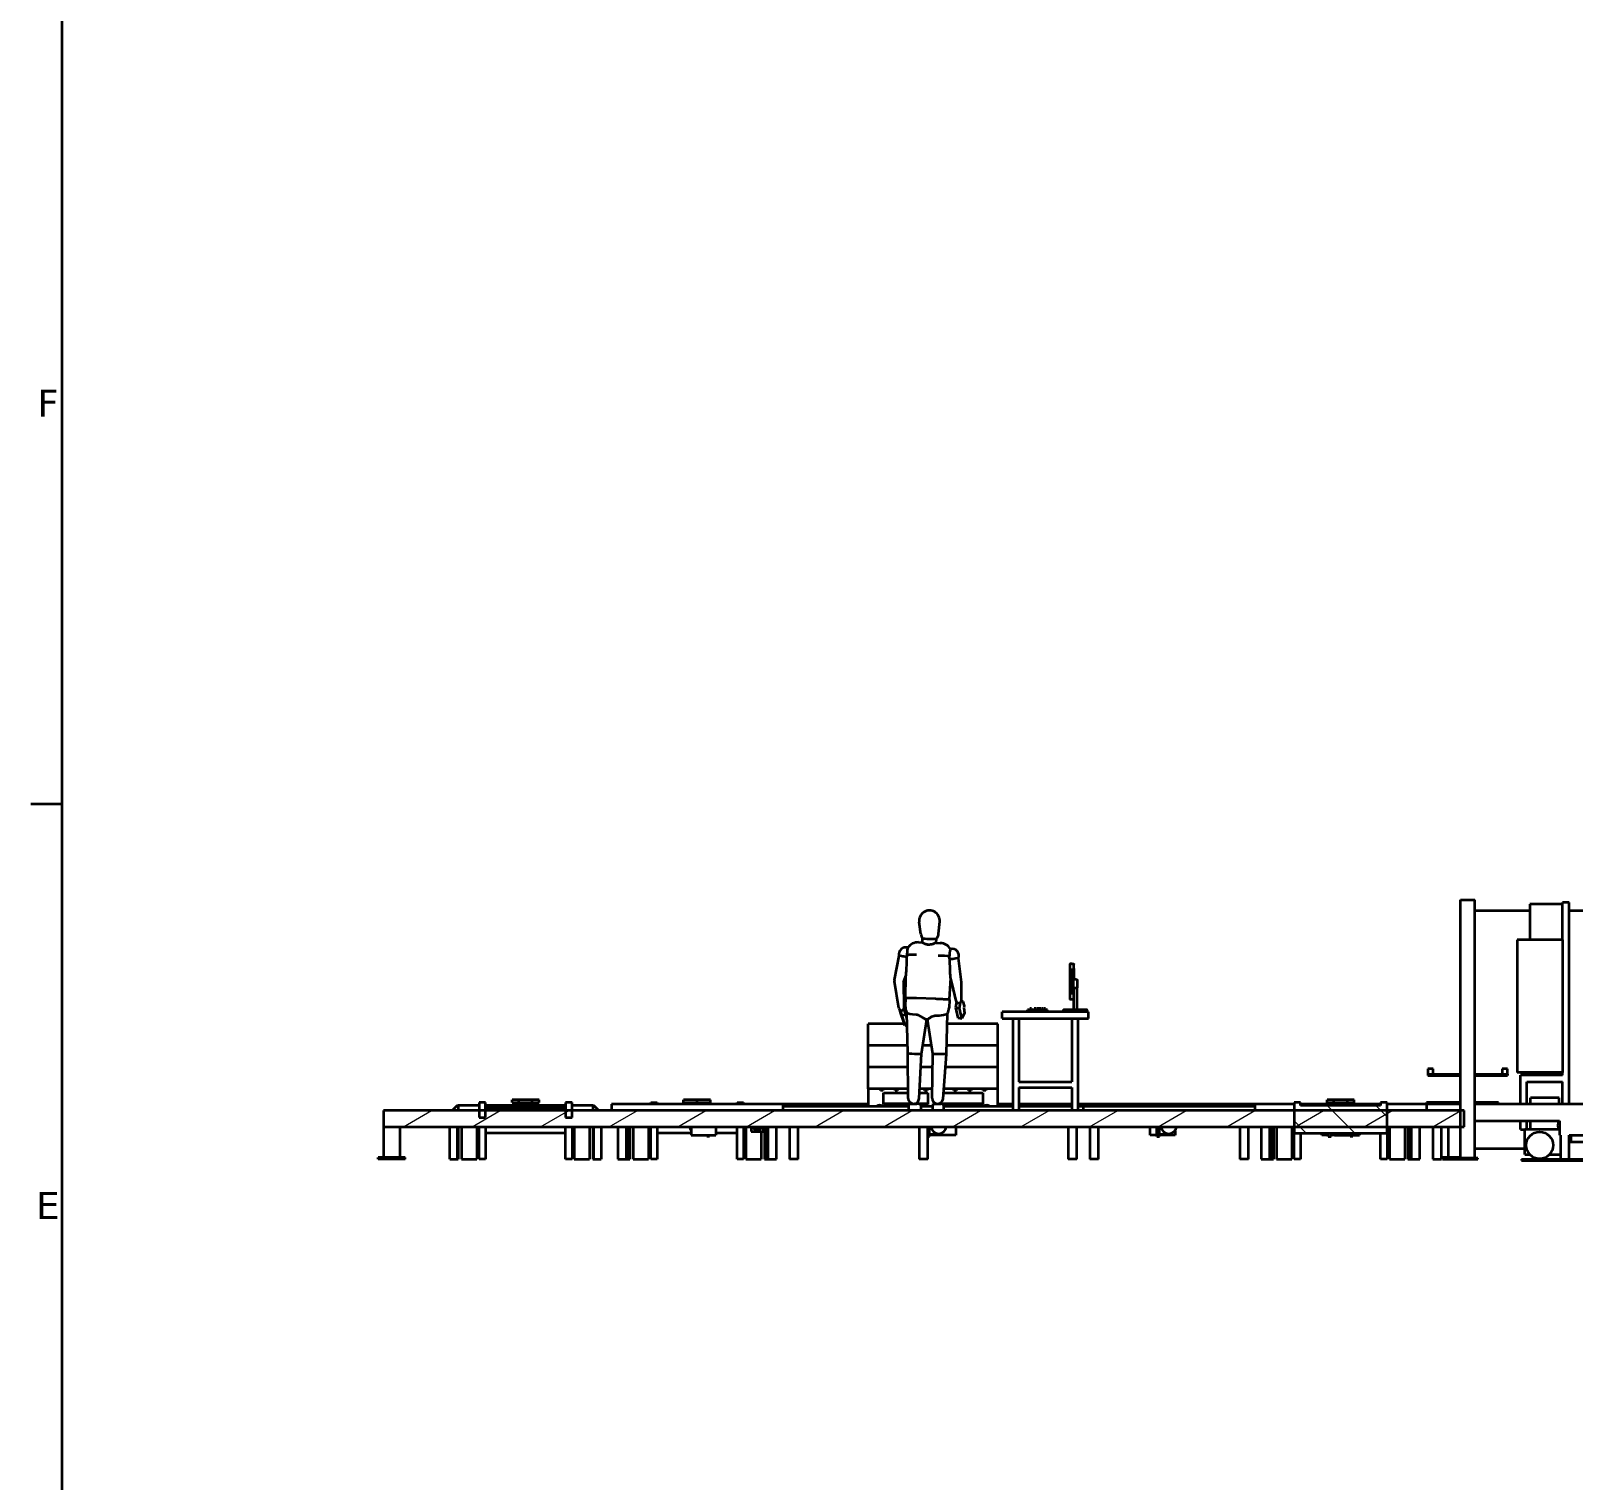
# Model space of a CAD drawing. Header units: millimetres. Extents: x 0 to 84100, y 0 to 59400.
# Drawn here: x 1710 to 15983, y 30871 to 44282 of the extents above; entities that cross this region are included whole.
import ezdxf

# ---------------------------------------------------------------- set-up
doc = ezdxf.new("R2010")
doc.units = ezdxf.units.MM
doc.header["$LTSCALE"] = 100
for name, color, linetype, lineweight in [('Border (ISO)', 7, 'Continuous', 35), ('Hatch (ISO)', 7, 'Continuous', 18), ('Visible (ISO)', 7, 'Continuous', 35)]:
    doc.layers.add(name, color=color, linetype=linetype, lineweight=lineweight)
doc.styles.add('Note Text (ISO)', font='verdana.ttf')

# ---------------------------------------------------------------- blocks, each defined once
blk = doc.blocks.new('Borders Default Border')
at = {"layer": 'Border (ISO)'}
blk.add_line((20, 371.25), (17.1, 371.25), dxfattribs=at)
at = {"layer": 'Border (ISO)', "flags": 128}
blk.add_lwpolyline([(20, 20), (20, 574), (821, 574), (821, 20), (20, 20)], dxfattribs=at)
at = {"layer": 'Border (ISO)', "char_height": 2.5, "attachment_point": 7, "style": 'Note Text (ISO)'}
for s, insert in [('F', (17.69, 407.12)), ('E', (17.59, 332.88))]:
    blk.add_mtext(s, dxfattribs=dict(at, insert=insert))

msp = doc.modelspace()

# ---------------------------------------------------------------- hatches: boundary and pattern name
at = {"layer": 'Hatch (ISO)'}
h = msp.add_hatch(dxfattribs=at)
h.set_pattern_fill('ANSI31', color=256, scale=2540, angle=105, style=0)
h.set_pattern_definition([(150, (0, 0), (-158.75, -274.963), [])])
h.paths.add_polyline_path([(15374.45, 34678.03), (15324.45, 34678.03), (15324.45, 34628.03), (15374.45, 34628.03)])
h.paths.add_polyline_path([(14686.45, 34678.03), (14636.45, 34678.03), (14636.45, 34628.03), (14686.45, 34628.03)])
h.paths.add_polyline_path([(15100.45, 33850.43), (15071.45, 33850.43), (14939.45, 33850.43), (14910.45, 33850.43), (14910.45, 33840.43), (15100.45, 33840.43)])
h = msp.add_hatch(dxfattribs=at)
h.set_pattern_fill('ANSI31', color=256, scale=2540, angle=-15, style=0)
h.set_pattern_definition([(30, (0, 0), (-158.75, 274.963), [])])
h.paths.add_polyline_path([(4974.95, 34140.43), (13400.95, 34140.43), (14260.95, 34140.43), (14974.95, 34140.43), (14974.95, 34290.43), (14260.95, 34290.43), (13400.95, 34290.43), (6717.95, 34290.43), (6657.95, 34290.43), (5917.95, 34290.43), (5857.95, 34290.43), (4974.95, 34290.43)])
h = msp.add_hatch(dxfattribs=at)
h.set_pattern_fill('ANSI31', color=256, scale=2540, style=0)
h.set_pattern_definition([(45, (0, 0), (-224.5064, 224.5064), [])])
h.paths.add_polyline_path([(5917.95, 34227.43), (5917.95, 34290.43), (5917.95, 34365.43), (5857.95, 34365.43), (5857.95, 34290.43), (5857.95, 34227.43)])
h.paths.add_polyline_path([(6657.95, 34365.43), (6657.95, 34290.43), (6657.95, 34227.43), (6717.95, 34227.43), (6717.95, 34290.43), (6717.95, 34365.43)])
h = msp.add_hatch(dxfattribs=at)
h.set_pattern_fill('ANSI31', color=256, scale=2540, angle=90, style=0)
h.set_pattern_definition([(135, (0, 0), (-224.5064, -224.5064), [])])
h.paths.add_polyline_path([(14200.95, 34337.43), (13460.95, 34337.43), (13460.95, 34365.43), (13400.95, 34365.43), (13400.95, 34290.43), (13400.95, 34140.43), (13400.95, 34082.43), (14260.95, 34082.43), (14260.95, 34140.43), (14260.95, 34290.43), (14260.95, 34365.43), (14200.95, 34365.43)])

# ---------------------------------------------------------------- linework, layer by layer
at = {"layer": 'Visible (ISO)'}
for p, q in [((14939.45, 36240.43), (15071.45, 36240.43)), ((14939.45, 33850.43), (14939.45, 36240.43)), ((15071.45, 33850.43), (15071.45, 36240.43)), ((15580.45, 36140.43), (15071.45, 36140.43)), ((15580.45, 36202.43), (15580.45, 35872.43)), ((15885.45, 36202.43), (15580.45, 36202.43)), ((15885.45, 35872.43), (15885.45, 36217.43)), ((15945.45, 36217.43), (15885.45, 36217.43)), ((15945.45, 34350.43), (15945.45, 36217.43)), ((16525.45, 36140.43), (15945.45, 36140.43)), ((9946.28, 35922.74), (9931.41, 36035.3)), ((10110.32, 35926.02), (10120.69, 36039.08)), ((9924.5, 35848.18), (9961.66, 35846.9)), ((9961.65, 35846.56), (9962.88, 35882.98)), ((10088.14, 35842.54), (10125.91, 35841.24)), ((10088.58, 35842.52), (10089.8, 35878.7)), ((15885.45, 35872.43), (15465.45, 35872.43)), ((15465.45, 35872.43), (15465.45, 34642.43)), ((15885.45, 35872.43), (15885.45, 34642.43)), ((9701.52, 35501.21), (9745.81, 35722.04)), ((10322.87, 35478.27), (10295.36, 35702.59)), ((11326.35, 35646.97), (11326.35, 35321.9)), ((11343.73, 35649.43), (11328.82, 35649.43)), ((11343.73, 35649.43), (11358.27, 35649.43)), ((11351.01, 35604.43), (11348.55, 35604.43)), ((11348.55, 35364.43), (11348.55, 35604.43)), ((11351.01, 35604.43), (11360.99, 35604.43)), ((11354.12, 35574.43), (11354.12, 35383.49)), ((11354.23, 35574.43), (11354.12, 35574.43)), ((11354.23, 35383.49), (11354.23, 35574.43)), ((11354.41, 35574.43), (11354.41, 35383.49)), ((11354.52, 35574.43), (11354.41, 35574.43)), ((11354.52, 35383.49), (11354.52, 35574.43)), ((11354.69, 35574.43), (11354.69, 35383.49)), ((11354.81, 35574.43), (11354.69, 35574.43)), ((11354.81, 35383.49), (11354.81, 35574.43)), ((11354.98, 35574.43), (11354.98, 35383.49)), ((11355.09, 35574.43), (11354.98, 35574.43)), ((11355.09, 35383.49), (11355.09, 35574.43)), ((11360.74, 35604.43), (11360.74, 35646.97)), ((11363.46, 35601.97), (11363.46, 35504.43)), ((9741.69, 35239.13), (9701.24, 35485.26)), ((9789.58, 35485.88), (9805.79, 35538.59)), ((9792.15, 35243.51), (9789.62, 35486.01)), ((9805.21, 35331.25), (9805.78, 35538.55)), ((10209.91, 35317.42), (10222.93, 35518.28)), ((10235.4, 35463.06), (10221.91, 35522.81)), ((10272.23, 35305.36), (10235.47, 35462.74)), ((10322.37, 35311.01), (10323.2, 35472.62)), ((11355.69, 35504.43), (11355.69, 35424.43)), ((11383.14, 35504.43), (11355.69, 35504.43)), ((11383.14, 35424.43), (11355.69, 35424.43)), ((11362.54, 35226.97), (11362.54, 35421.89)), ((11383.14, 35504.43), (11388.84, 35504.43)), ((11384.85, 35424.43), (11383.14, 35424.43)), ((11389.52, 35426.83), (11389.52, 35226.97)), ((11391.31, 35501.97), (11391.31, 35426.9)), ((9805.21, 35331.25), (9802.23, 35255.77)), ((10081.12, 35323.67), (9904.89, 35329.74)), ((10209.89, 35316.78), (10206.89, 35240.69)), ((10276.01, 35296.78), (10266.75, 35243.26)), ((10302.7, 35237.6), (10312.08, 35291.77)), ((10321.83, 35305.96), (10335.32, 35301.36)), ((10335.32, 35301.36), (10348.58, 35260.43)), ((10348.58, 35260.43), (10342.64, 35240.91)), ((11343.73, 35319.43), (11328.82, 35319.43)), ((11358.27, 35319.43), (11343.73, 35319.43)), ((11351.01, 35364.43), (11348.55, 35364.43)), ((11360.99, 35364.43), (11351.01, 35364.43)), ((11354.12, 35383.49), (11354.23, 35383.49)), ((11354.41, 35383.49), (11354.52, 35383.49)), ((11354.69, 35383.49), (11354.81, 35383.49)), ((11354.98, 35383.49), (11355.09, 35383.49)), ((11360.74, 35321.9), (11360.74, 35364.43)), ((9761.34, 35190.7), (9751.69, 35222.79)), ((9754.06, 35221.34), (9771.63, 35169.44)), ((9767.85, 35172.04), (9761.34, 35190.7)), ((9781.73, 35127.93), (9767.85, 35172.04)), ((9771.63, 35169.44), (9807.73, 35181.58)), ((9771.63, 35169.44), (9799.45, 35078.9)), ((9799.45, 35078.9), (9781.73, 35127.93)), ((9807.73, 35181.58), (9790.17, 35233.48)), ((9817.33, 35150.36), (9807.73, 35181.58)), ((9825.5, 34822.19), (9816.18, 35196.39)), ((9952.25, 34816.76), (10001.16, 35133.98)), ((10007.17, 35133.77), (9998.23, 35134.08)), ((10056.28, 34814.83), (10007.07, 35133.77)), ((10183.34, 34817.58), (10192.9, 35190.24)), ((10266.75, 35243.26), (10302.7, 35237.6)), ((10266.75, 35243.26), (10288.91, 35149.34)), ((10288.91, 35149.34), (10324.87, 35143.68)), ((10324.87, 35143.68), (10302.7, 35237.6)), ((10348.89, 35195.09), (10324.87, 35143.68)), ((10342.64, 35240.91), (10348.89, 35195.09)), ((11498.3, 35204.43), (10698.3, 35204.43)), ((10698.3, 35143.5), (10698.3, 35204.43)), ((10698.3, 35143.5), (11498.3, 35143.5)), ((10798.3, 35143.5), (10798.3, 34290.43)), ((10851.63, 35143.5), (10851.63, 34557.03)), ((11119.69, 35224.43), (10932.69, 35224.43)), ((10932.69, 35204.43), (10932.69, 35224.43)), ((10954.31, 35224.43), (10955.19, 35234.43)), ((10970.44, 35234.43), (10955.19, 35234.43)), ((10970.94, 35234.43), (10970.44, 35234.43)), ((10971.31, 35224.43), (10970.44, 35234.43)), ((10971.81, 35224.43), (10970.94, 35234.43)), ((10993.31, 35224.43), (10994.19, 35234.43)), ((11009.44, 35234.43), (10994.19, 35234.43)), ((11010.31, 35224.43), (11009.44, 35234.43)), ((11015.81, 35224.43), (11016.69, 35234.43)), ((11031.94, 35234.43), (11016.69, 35234.43)), ((11039.19, 35234.43), (11031.94, 35234.43)), ((11032.81, 35224.43), (11031.94, 35234.43)), ((11038.31, 35224.43), (11039.19, 35234.43)), ((11054.44, 35234.43), (11039.19, 35234.43)), ((11055.44, 35234.43), (11054.44, 35234.43)), ((11055.31, 35224.43), (11054.44, 35234.43)), ((11056.31, 35224.43), (11055.44, 35234.43)), ((11060.81, 35224.43), (11061.69, 35234.43)), ((11076.94, 35234.43), (11061.69, 35234.43)), ((11077.81, 35224.43), (11076.94, 35234.43)), ((11077.44, 35234.43), (11076.94, 35234.43)), ((11078.44, 35234.43), (11077.44, 35234.43)), ((11078.31, 35224.43), (11077.44, 35234.43)), ((11079.31, 35224.43), (11078.44, 35234.43)), ((11083.31, 35224.43), (11084.19, 35234.43)), ((11083.56, 35224.43), (11084.44, 35234.43)), ((11084.44, 35234.43), (11084.19, 35234.43)), ((11099.94, 35234.43), (11084.44, 35234.43)), ((11100.81, 35224.43), (11099.94, 35234.43)), ((11100.44, 35234.43), (11099.94, 35234.43)), ((11101.31, 35224.43), (11100.44, 35234.43)), ((11119.69, 35204.43), (11119.69, 35224.43)), ((11266.03, 35204.43), (11266.03, 35221.89)), ((11483.45, 35224.43), (11268.57, 35224.43)), ((11344.96, 35143.5), (11344.96, 34557.03)), ((11398.3, 35143.5), (11398.3, 34290.43)), ((11483.49, 35224.43), (11483.45, 35224.43)), ((11486.03, 35204.43), (11486.03, 35221.89)), ((11498.3, 35143.5), (11498.3, 35204.43)), ((9794.19, 35093.45), (9459.45, 35093.45)), ((9459.45, 34893.45), (9459.45, 35093.45)), ((9799.45, 35078.9), (9818.94, 35085.45)), ((10013.29, 35093.45), (9994.91, 35093.45)), ((10659.45, 35093.45), (10190.42, 35093.45)), ((10659.45, 34893.45), (10659.45, 35093.45)), ((9823.73, 34893.45), (9459.45, 34893.45)), ((9823.73, 34893.44), (9459.45, 34893.44)), ((9459.45, 34693.44), (9459.45, 34893.44)), ((10044.15, 34893.45), (9964.07, 34893.45)), ((10044.15, 34893.44), (9964.07, 34893.44)), ((10659.45, 34893.45), (10185.28, 34893.45)), ((10659.45, 34893.44), (10185.28, 34893.44)), ((10659.45, 34693.44), (10659.45, 34893.44)), ((9826.65, 34693.44), (9459.45, 34693.44)), ((9826.65, 34693.43), (9459.45, 34693.43)), ((9459.45, 34493.43), (9459.45, 34693.43)), ((9829.22, 34404.28), (9825.5, 34822.19)), ((9930.75, 34402.1), (9952.25, 34816.76)), ((10054.38, 34693.44), (9945.85, 34693.44)), ((10054.38, 34693.43), (9945.85, 34693.43)), ((10049.87, 34405.53), (10056.28, 34814.83)), ((10151.31, 34400.83), (10183.17, 34814.33)), ((10659.45, 34693.43), (10173.85, 34693.43)), ((10659.45, 34693.44), (10173.86, 34693.44)), ((10659.45, 34493.43), (10659.45, 34693.43)), ((10851.63, 34557.03), (11344.96, 34557.03)), ((14686.45, 34678.03), (14636.45, 34678.03)), ((14636.45, 34678.03), (14636.45, 34628.03)), ((14636.45, 34628.03), (14686.45, 34628.03)), ((14636.45, 34628.03), (14636.45, 34616.03)), ((14636.45, 34616.03), (14939.45, 34616.03)), ((14686.45, 34628.03), (14686.45, 34678.03)), ((14686.45, 34628.03), (14939.45, 34628.03)), ((15071.45, 34628.03), (15324.45, 34628.03)), ((15071.45, 34616.03), (15374.45, 34616.03)), ((15374.45, 34678.03), (15324.45, 34678.03)), ((15324.45, 34678.03), (15324.45, 34628.03)), ((15324.45, 34628.03), (15374.45, 34628.03)), ((15374.45, 34628.03), (15374.45, 34678.03)), ((15374.45, 34628.03), (15374.45, 34616.03)), ((15885.45, 34642.43), (15465.45, 34642.43)), ((15885.45, 34617.43), (15495.45, 34617.43)), ((15495.45, 34350.43), (15495.45, 34617.43)), ((15555.45, 34557.43), (15885.45, 34557.43)), ((15555.45, 34350.43), (15555.45, 34557.43)), ((15885.45, 34617.43), (15885.45, 34642.43)), ((15885.45, 34350.43), (15885.45, 34557.43)), ((9459.45, 34493.43), (9459.45, 34332.43)), ((9828.43, 34493.43), (9459.45, 34493.43)), ((9571.45, 34476.43), (9571.45, 34493.43)), ((9595.45, 34476.43), (9571.45, 34476.43)), ((9595.45, 34493.43), (9595.45, 34476.43)), ((9599.45, 34347.43), (9599.45, 34454.43)), ((9599.45, 34454.43), (9828.77, 34454.43)), ((9707.45, 34476.43), (9707.45, 34493.43)), ((9731.45, 34476.43), (9707.45, 34476.43)), ((9731.45, 34493.43), (9731.45, 34476.43)), ((9933.46, 34454.43), (10009.45, 34454.43)), ((10051.24, 34493.43), (9935.48, 34493.43)), ((9979.45, 34476.43), (9979.45, 34493.43)), ((10003.45, 34476.43), (9979.45, 34476.43)), ((10003.45, 34493.43), (10003.45, 34476.43)), ((10009.45, 34454.43), (10009.45, 34347.43)), ((10155.44, 34454.43), (10519.45, 34454.43)), ((10659.45, 34493.43), (10158.45, 34493.43)), ((10251.45, 34476.43), (10251.45, 34493.43)), ((10275.45, 34476.43), (10251.45, 34476.43)), ((10275.45, 34493.43), (10275.45, 34476.43)), ((10387.45, 34476.43), (10387.45, 34493.43)), ((10411.45, 34476.43), (10387.45, 34476.43)), ((10411.45, 34493.43), (10411.45, 34476.43)), ((10519.45, 34454.43), (10519.45, 34347.43)), ((10523.45, 34476.43), (10523.45, 34493.43)), ((10547.45, 34476.43), (10523.45, 34476.43)), ((10547.45, 34493.43), (10547.45, 34476.43)), ((10659.45, 34332.43), (10659.45, 34493.43)), ((10851.63, 34503.7), (10851.63, 34290.43)), ((10851.63, 34503.7), (11344.96, 34503.7)), ((11344.96, 34503.7), (11344.96, 34290.43)), ((15852.45, 34407.43), (15588.45, 34407.43)), ((15588.45, 34350.43), (15588.45, 34407.43)), ((15852.45, 34350.43), (15852.45, 34407.43)), ((14974.95, 34290.43), (4974.95, 34290.43)), ((4974.95, 34290.43), (4974.95, 34140.43)), ((5608.66, 34290.43), (5658.66, 34340.43)), ((5658.66, 34340.43), (5665.73, 34340.43)), ((5665.73, 34340.43), (5665.73, 34290.43)), ((5665.73, 34340.43), (5857.95, 34340.43)), ((5917.95, 34365.43), (5857.95, 34365.43)), ((5857.95, 34365.43), (5857.95, 34227.43)), ((5917.95, 34227.43), (5917.95, 34365.43)), ((5917.95, 34340.43), (6657.95, 34340.43)), ((5917.95, 34337.43), (6657.95, 34337.43)), ((6657.95, 34312.43), (5917.95, 34312.43)), ((6225.45, 34390.43), (6162.95, 34390.43)), ((6162.95, 34365.43), (6162.95, 34390.43)), ((6162.95, 34365.43), (6225.45, 34365.43)), ((6350.45, 34390.43), (6225.45, 34390.43)), ((6225.45, 34365.43), (6225.45, 34390.43)), ((6225.45, 34365.43), (6350.45, 34365.43)), ((6350.45, 34365.43), (6350.45, 34390.43)), ((6412.95, 34390.43), (6350.45, 34390.43)), ((6350.45, 34365.43), (6412.95, 34365.43)), ((6412.95, 34365.43), (6412.95, 34390.43)), ((6657.95, 34365.43), (6657.95, 34227.43)), ((6717.95, 34365.43), (6657.95, 34365.43)), ((6717.95, 34227.43), (6717.95, 34365.43)), ((6717.95, 34340.43), (6910.17, 34340.43)), ((6910.17, 34340.43), (6917.24, 34340.43)), ((6910.17, 34340.43), (6910.17, 34290.43)), ((6917.24, 34340.43), (6967.24, 34290.43)), ((8669.95, 34350.43), (7081.95, 34350.43)), ((7081.95, 34350.43), (7081.95, 34290.43)), ((7445.95, 34365.43), (7505.95, 34365.43)), ((7445.95, 34350.43), (7445.95, 34365.43)), ((7505.95, 34365.43), (7505.95, 34350.43)), ((7750.95, 34365.43), (7750.95, 34390.43)), ((7875.95, 34390.43), (7750.95, 34390.43)), ((7750.95, 34365.43), (7875.95, 34365.43)), ((8000.95, 34390.43), (7875.95, 34390.43)), ((7875.95, 34365.43), (7875.95, 34390.43)), ((7875.95, 34365.43), (8000.95, 34365.43)), ((8000.95, 34365.43), (8000.95, 34390.43)), ((8245.95, 34350.43), (8245.95, 34365.43)), ((8245.95, 34365.43), (8305.95, 34365.43)), ((8305.95, 34365.43), (8305.95, 34350.43)), ((8669.95, 34350.43), (8669.95, 34290.43)), ((9459.45, 34350.43), (8669.95, 34350.43)), ((8669.95, 34332.43), (9833.65, 34332.43)), ((9872.91, 34354.43), (9599.45, 34354.43)), ((9833.65, 34353.93), (9908.79, 34353.93)), ((9833.65, 34290.43), (9833.65, 34353.93)), ((10009.45, 34354.43), (9887.13, 34354.43)), ((9930.35, 34353.93), (9908.79, 34353.93)), ((9949.77, 34336.74), (9930.35, 34353.93)), ((9949.77, 34290.43), (9949.77, 34336.74)), ((9949.77, 34332.43), (10056.39, 34332.43)), ((10058.03, 34353.93), (10056.39, 34336.74)), ((10056.39, 34290.43), (10056.39, 34336.74)), ((10059.85, 34353.93), (10058.03, 34353.93)), ((10059.85, 34353.93), (10135.74, 34353.93)), ((10109.45, 34353.93), (10109.45, 34354.7)), ((10519.45, 34354.43), (10109.45, 34354.43)), ((10147.37, 34353.93), (10135.74, 34353.93)), ((10157.84, 34336.74), (10147.37, 34353.93)), ((10157.84, 34290.43), (10157.84, 34336.74)), ((10157.84, 34332.43), (10798.3, 34332.43)), ((10798.3, 34350.43), (10659.45, 34350.43)), ((11344.96, 34350.43), (10851.63, 34350.43)), ((10851.63, 34332.43), (11344.96, 34332.43)), ((11448.95, 34350.43), (11398.3, 34350.43)), ((11398.3, 34332.43), (11448.95, 34332.43)), ((13036.95, 34350.43), (11448.95, 34350.43)), ((11448.95, 34332.43), (11448.95, 34350.43)), ((11448.95, 34350.43), (11448.95, 34332.43)), ((11448.95, 34332.43), (13036.95, 34332.43)), ((11448.95, 34332.43), (11448.95, 34290.43)), ((11448.95, 34332.43), (11448.95, 34290.43)), ((13400.95, 34350.43), (13036.95, 34350.43)), ((13036.95, 34350.43), (13036.95, 34290.43)), ((13460.95, 34365.43), (13400.95, 34365.43)), ((13400.95, 34365.43), (13400.95, 34082.43)), ((13460.95, 34337.43), (13460.95, 34365.43)), ((14200.95, 34350.43), (13460.95, 34350.43)), ((14200.95, 34337.43), (13460.95, 34337.43)), ((13768.45, 34390.43), (13705.95, 34390.43)), ((13705.95, 34365.43), (13705.95, 34390.43)), ((13705.95, 34365.43), (13768.45, 34365.43)), ((13893.45, 34390.43), (13768.45, 34390.43)), ((13768.45, 34365.43), (13768.45, 34390.43)), ((13768.45, 34365.43), (13893.45, 34365.43)), ((13893.45, 34365.43), (13893.45, 34390.43)), ((13955.95, 34390.43), (13893.45, 34390.43)), ((13893.45, 34365.43), (13955.95, 34365.43)), ((13955.95, 34365.43), (13955.95, 34390.43)), ((14260.95, 34365.43), (14200.95, 34365.43)), ((14200.95, 34365.43), (14200.95, 34337.43)), ((14260.95, 34082.43), (14260.95, 34365.43)), ((14624.95, 34350.43), (14260.95, 34350.43)), ((14791.62, 34366.43), (14624.95, 34366.43)), ((14624.95, 34350.43), (14624.95, 34366.43)), ((14624.95, 34350.43), (14624.95, 34290.43)), ((14939.45, 34350.43), (14624.95, 34350.43)), ((14624.95, 34350.43), (14624.95, 34290.43)), ((14939.45, 34366.43), (14791.62, 34366.43)), ((14791.62, 34350.43), (14791.62, 34366.43)), ((14974.95, 34140.43), (14974.95, 34290.43)), ((15291.62, 34366.43), (15071.45, 34366.43)), ((17205.45, 34350.43), (15071.45, 34350.43)), ((15291.62, 34350.43), (15291.62, 34366.43)), ((4974.95, 34140.43), (14974.95, 34140.43)), ((4974.95, 34140.43), (4974.95, 33855.43)), ((5124.95, 34140.43), (5124.95, 33855.43)), ((5587.95, 33840.43), (5587.95, 34140.43)), ((5658.66, 33840.43), (5658.66, 34140.43)), ((5665.73, 34140.43), (5665.73, 33840.43)), ((5695.02, 34140.43), (5695.02, 33840.43)), ((5836.44, 34140.43), (5836.44, 33840.43)), ((5857.95, 34227.43), (5917.95, 34227.43)), ((5857.95, 33840.43), (5857.95, 34140.43)), ((5917.95, 34140.43), (5917.95, 33840.43)), ((6657.95, 34227.43), (6717.95, 34227.43)), ((6657.95, 33840.43), (6657.95, 34140.43)), ((6717.95, 34140.43), (6717.95, 33840.43)), ((6739.46, 34140.43), (6739.46, 33840.43)), ((6880.88, 34140.43), (6880.88, 33840.43)), ((6910.17, 34140.43), (6910.17, 33840.43)), ((6917.24, 34140.43), (6917.24, 33840.43)), ((6987.95, 34140.43), (6987.95, 33840.43)), ((7141.95, 34140.43), (7141.95, 33841.43)), ((7221.95, 33841.43), (7221.95, 34140.43)), ((7246.66, 33840.43), (7246.66, 34140.43)), ((7253.73, 34140.43), (7253.73, 33840.43)), ((7283.02, 34140.43), (7283.02, 33840.43)), ((7424.44, 34140.43), (7424.44, 33840.43)), ((7445.95, 33840.43), (7445.95, 34140.43)), ((7505.95, 34140.43), (7505.95, 33840.43)), ((7819.95, 34140.43), (7819.95, 34064.43)), ((8049.95, 34140.43), (8049.95, 34064.43)), ((8245.95, 33840.43), (8245.95, 34140.43)), ((8305.95, 34140.43), (8305.95, 33840.43)), ((8327.46, 34140.43), (8327.46, 33840.43)), ((8375.95, 34140.43), (8375.95, 34097.43)), ((8490.95, 34097.43), (8490.95, 34140.43)), ((8498.17, 34140.43), (8498.17, 33840.43)), ((8505.24, 34140.43), (8505.24, 33840.43)), ((8529.95, 34140.43), (8529.95, 33841.43)), ((8609.95, 33841.43), (8609.95, 34140.43)), ((8729.95, 34140.43), (8729.95, 33841.43)), ((8809.95, 33841.43), (8809.95, 34140.43)), ((9929.95, 34140.43), (9929.95, 33841.43)), ((10009.95, 33841.43), (10009.95, 34140.43)), ((10024.95, 34049.93), (10024.95, 34140.43)), ((10269.95, 34140.43), (10269.95, 34064.43)), ((11308.95, 34140.43), (11308.95, 33841.43)), ((11388.95, 33841.43), (11388.95, 34140.43)), ((11508.95, 34140.43), (11508.95, 33841.43)), ((11588.95, 33841.43), (11588.95, 34140.43)), ((12068.95, 34136.43), (12068.95, 34140.43)), ((12128.95, 34136.43), (12068.95, 34136.43)), ((12068.95, 34064.43), (12068.95, 34136.43)), ((12128.95, 34140.43), (12128.95, 34136.43)), ((12128.95, 34049.93), (12128.95, 34136.43)), ((12153.95, 34049.93), (12153.95, 34140.43)), ((12896.95, 34140.43), (12896.95, 33841.43)), ((12976.95, 33841.43), (12976.95, 34140.43)), ((13096.95, 34140.43), (13096.95, 33841.43)), ((13176.95, 33841.43), (13176.95, 34140.43)), ((13201.66, 33840.43), (13201.66, 34140.43)), ((13208.73, 34140.43), (13208.73, 33840.43)), ((13238.02, 34140.43), (13238.02, 33840.43)), ((13379.44, 34140.43), (13379.44, 33840.43)), ((14282.46, 34140.43), (14282.46, 33840.43)), ((14423.88, 34140.43), (14423.88, 33840.43)), ((14453.17, 34140.43), (14453.17, 33840.43)), ((14460.24, 34140.43), (14460.24, 33840.43)), ((14484.95, 34140.43), (14484.95, 33841.43)), ((14564.95, 33841.43), (14564.95, 34140.43)), ((14684.95, 34140.43), (14684.95, 33841.43)), ((14764.95, 33841.43), (14764.95, 34140.43)), ((14824.95, 34140.43), (14824.95, 33855.43)), ((15071.45, 34196.43), (15855.45, 34196.43)), ((15495.45, 34117.43), (15495.45, 34196.43)), ((15495.45, 34117.43), (15535.45, 34117.43)), ((15850.64, 34117.43), (15535.45, 34117.43)), ((15535.45, 33885.43), (15535.45, 34117.43)), ((15555.45, 34117.43), (15555.45, 34196.43)), ((15588.45, 34117.43), (15588.45, 34196.43)), ((15852.45, 34191.49), (15852.45, 34196.43)), ((15855.45, 34196.43), (15855.45, 34064.43)), ((6657.95, 34082.43), (5917.95, 34082.43)), ((7819.95, 34082.43), (7505.95, 34082.43)), ((7819.95, 34064.43), (8049.95, 34064.43)), ((7964.95, 34064.43), (7964.95, 34049.93)), ((7989.95, 34049.93), (7964.95, 34049.93)), ((7989.95, 34064.43), (7989.95, 34049.93)), ((8245.95, 34082.43), (8049.95, 34082.43)), ((8375.95, 34097.43), (8490.95, 34097.43)), ((8468.88, 34097.43), (8468.88, 33840.43)), ((10009.95, 34049.93), (10024.95, 34049.93)), ((10024.95, 34073.43), (10144.95, 34073.43)), ((10039.95, 34064.43), (10039.95, 34073.43)), ((10269.95, 34064.43), (10039.95, 34064.43)), ((10144.95, 34073.43), (10144.95, 34084.59)), ((12128.95, 34064.43), (12068.95, 34064.43)), ((12128.95, 34049.93), (12153.95, 34049.93)), ((12153.95, 34073.43), (12273.95, 34073.43)), ((12298.95, 34064.43), (12153.95, 34064.43)), ((12273.95, 34073.43), (12273.95, 34084.59)), ((12298.95, 34105.97), (12298.95, 34064.43)), ((13400.95, 34082.43), (14260.95, 34082.43)), ((13400.95, 33840.43), (13400.95, 34082.43)), ((13460.95, 34082.43), (13460.95, 33840.43)), ((13656.95, 34064.43), (13656.95, 34082.43)), ((13716.95, 34064.43), (13656.95, 34064.43)), ((13716.95, 34049.93), (13716.95, 34082.43)), ((13716.95, 34049.93), (13741.95, 34049.93)), ((13741.95, 34049.93), (13741.95, 34082.43)), ((13741.95, 34073.43), (13774.95, 34073.43)), ((13774.95, 34064.43), (13741.95, 34064.43)), ((13774.95, 34082.43), (13774.95, 34064.43)), ((13774.95, 34064.43), (14004.95, 34064.43)), ((13919.95, 34064.43), (13919.95, 34049.93)), ((13944.95, 34049.93), (13919.95, 34049.93)), ((13944.95, 34064.43), (13944.95, 34049.93)), ((14004.95, 34082.43), (14004.95, 34064.43)), ((14200.95, 33840.43), (14200.95, 34082.43)), ((14260.95, 34082.43), (14260.95, 33840.43)), ((15855.45, 34064.43), (15865.45, 34064.43)), ((15865.45, 34064.43), (15865.45, 33841.43)), ((15945.45, 34064.43), (16085.45, 34064.43)), ((15945.45, 33841.43), (15945.45, 34064.43)), ((15945.45, 34000.43), (16276.95, 34000.43)), ((15964.95, 34000.43), (15964.95, 34064.43)), ((5174.95, 33855.43), (4924.95, 33855.43)), ((4924.95, 33840.43), (4924.95, 33855.43)), ((5174.95, 33840.43), (4924.95, 33840.43)), ((5174.95, 33840.43), (5174.95, 33855.43)), ((5587.95, 33840.43), (5658.66, 33840.43)), ((5658.66, 33840.43), (5665.73, 33840.43)), ((5695.02, 33840.43), (5836.44, 33840.43)), ((5917.95, 33840.43), (5857.95, 33840.43)), ((6717.95, 33840.43), (6657.95, 33840.43)), ((6739.46, 33840.43), (6880.88, 33840.43)), ((6910.17, 33840.43), (6917.24, 33840.43)), ((6917.24, 33840.43), (6987.95, 33840.43)), ((7141.95, 33841.43), (7221.95, 33841.43)), ((7175.95, 33840.43), (7175.95, 33841.43)), ((7175.95, 33840.43), (7246.66, 33840.43)), ((7246.66, 33840.43), (7253.73, 33840.43)), ((7283.02, 33840.43), (7424.44, 33840.43)), ((7505.95, 33840.43), (7445.95, 33840.43)), ((8305.95, 33840.43), (8245.95, 33840.43)), ((8327.46, 33840.43), (8468.88, 33840.43)), ((8498.17, 33840.43), (8505.24, 33840.43)), ((8505.24, 33840.43), (8575.95, 33840.43)), ((8529.95, 33841.43), (8609.95, 33841.43)), ((8575.95, 33841.43), (8575.95, 33840.43)), ((8809.95, 33841.43), (8729.95, 33841.43)), ((10009.95, 33841.43), (9929.95, 33841.43)), ((11388.95, 33841.43), (11308.95, 33841.43)), ((11588.95, 33841.43), (11508.95, 33841.43)), ((12976.95, 33841.43), (12896.95, 33841.43)), ((13096.95, 33841.43), (13176.95, 33841.43)), ((13130.95, 33840.43), (13130.95, 33841.43)), ((13130.95, 33840.43), (13201.66, 33840.43)), ((13201.66, 33840.43), (13208.73, 33840.43)), ((13238.02, 33840.43), (13379.44, 33840.43)), ((13460.95, 33840.43), (13400.95, 33840.43)), ((14260.95, 33840.43), (14200.95, 33840.43)), ((14282.46, 33840.43), (14423.88, 33840.43)), ((14453.17, 33840.43), (14460.24, 33840.43)), ((14460.24, 33840.43), (14530.95, 33840.43)), ((14484.95, 33841.43), (14564.95, 33841.43)), ((14530.95, 33841.43), (14530.95, 33840.43)), ((14684.95, 33841.43), (14764.95, 33841.43)), ((14774.95, 33840.43), (14774.95, 33855.43)), ((14939.45, 33855.43), (14774.95, 33855.43)), ((14774.95, 33840.43), (14910.45, 33840.43)), ((14939.45, 33850.43), (14910.45, 33850.43)), ((14910.45, 33850.43), (14910.45, 33840.43)), ((14910.45, 33840.43), (15100.45, 33840.43)), ((15071.45, 33850.43), (14939.45, 33850.43)), ((15071.45, 33940.43), (15535.45, 33940.43)), ((15100.45, 33850.43), (15071.45, 33850.43)), ((15100.45, 33840.43), (15100.45, 33850.43)), ((15505.45, 33840.43), (15505.45, 33830.43)), ((15505.45, 33840.43), (17605.45, 33840.43)), ((15505.45, 33830.43), (37005.45, 33830.43)), ((15535.45, 33885.43), (15581.41, 33885.43)), ((15765.09, 33885.43), (15865.45, 33885.43)), ((15865.45, 33841.43), (15945.45, 33841.43)), ((15905.45, 33840.43), (15905.45, 33841.43))]:
    msp.add_line(p, q, dxfattribs=at)
msp.add_circle((15673.25, 33970.23), 125, dxfattribs=at)
for centre, radius, start, end in [((10025.84, 36047.77), 95.25, 354.761404, 187.526903), ((9920.56, 35733.95), 114.3, 88.026422, 146.531721), ((10028.12, 35933.56), 82.55, 187.526903, 217.783311), ((10028.12, 35933.56), 82.55, 318.351571, 354.761404), ((10121.97, 35727.01), 114.3, 30.41508, 88.026422), ((9807.27, 35737.85), 63.5, 72.646275, 194.501775), ((10235.26, 35723.1), 63.5, 341.151312, 104.291411), ((9745.1, 35492.46), 44.45, 168.659842, 189.332076), ((10278.76, 35472.86), 44.45, 192.725257, 193.147478), ((10278.76, 35472.86), 44.45, 359.702774, 6.993245), ((11360, 35421.89), 2.54, 0, 90), ((9916.44, 35251.27), 114.3, 177.742805, 208.905822), ((10095.68, 35321.28), 114.3, 357.742805, 358.067386), ((10296.97, 35311.14), 25.4, 193.147478, 251.181037), ((10296.97, 35311.14), 25.4, 312.779859, 359.702774), ((9766.75, 35243.25), 25.4, 189.332076, 239.982962), ((9766.75, 35243.25), 25.4, 337.278276, 0.597119), ((10092.68, 35245.19), 114.3, 330.90105, 357.742805), ((11268.57, 35221.89), 2.54, 90, 180), ((11360, 35226.97), 2.54, 270, 0), ((11392.06, 35226.97), 2.54, 180, 270), ((11483.49, 35221.89), 2.54, 0, 90), ((10119.86, 34819.21), 63.5, 355.594335, 358.529605), ((9880.02, 34404.73), 50.8, 180.50923, 357.032269), ((10100.66, 34404.73), 50.8, 179.102362, 355.594335), ((15724.45, 34272.43), 137.5, 79.057501, 100.942499), ((8769.2, 34301.43), 40, 50.805033, 129.194967), ((8967.7, 34301.43), 40, 50.805033, 129.194967), ((9166.2, 34301.43), 40, 50.805033, 129.194967), ((9364.7, 34301.43), 40, 50.805033, 129.194967), ((9563.2, 34301.43), 40, 50.805033, 129.194967), ((9761.7, 34301.43), 40, 50.805033, 129.194967), ((9960.2, 34301.43), 40, 50.805033, 109.275357), ((10158.7, 34301.43), 40, 50.805033, 95.18837), ((10357.2, 34301.43), 40, 50.805033, 129.194967), ((10555.7, 34301.43), 40, 50.805033, 129.194967), ((10754.2, 34301.43), 40, 50.805033, 129.194967), ((10952.7, 34301.43), 40, 50.805033, 129.194967), ((11151.2, 34301.43), 40, 50.805033, 129.194967), ((11349.7, 34301.43), 40, 96.801432, 129.194967), ((11548.2, 34301.43), 40, 50.805033, 129.194967), ((11746.7, 34301.43), 40, 50.805033, 129.194967), ((11945.2, 34301.43), 40, 50.805033, 129.194967), ((12143.7, 34301.43), 40, 50.805033, 129.194967), ((12342.2, 34301.43), 40, 50.805033, 129.194967), ((12540.7, 34301.43), 40, 50.805033, 129.194967), ((12739.2, 34301.43), 40, 50.805033, 129.194967), ((12937.7, 34301.43), 40, 50.805033, 129.194967), ((7878.35, 34148.93), 72.5, 186.732921, 216.339762), ((8433.45, 34189.43), 72.5, 222.521131, 317.478869), ((10111.55, 34148.93), 72.5, 186.732921, 353.267079), ((12240.55, 34148.93), 72.5, 186.732921, 353.267079), ((15913.85, 34152.93), 72.5, 143.660238, 216.339762)]:
    msp.add_arc(centre, radius, start, end, dxfattribs=at)
for centre, major_axis, ratio, start_param, end_param in [((10026.34, 35880.84), (63.46, -2.14), 0.0055488, 3.14620192, 6.27857604), ((9799.8, 35708.38), (-53.99, 13.68), 0.08234274, 4.46468953, 6.28732166), ((9824.75, 35737.25), (2.1, 60.96), 0.12795818, 0.20589256, 1.57639115), ((9920.56, 35733.95), (114.23, -3.85), 0.0055488, 3.57624084, 4.58407703), ((10121.97, 35727.01), (114.23, -3.85), 0.0055488, 4.58407703, 5.59191321), ((10217.78, 35723.7), (2.1, 60.96), 0.12795818, 0.0373154, 1.57639115), ((10240.49, 35693.05), (54.87, 9.54), 0.00393998, 6.28298807, 8.35038529), ((9744.78, 35489.69), (-44.84, 3.62), 0.13885565, 2.52469088, 3.11088528), ((9817.78, 32747.99), (87.11, 2581.76), 0.04388327, 6.28315383, 6.28384535), ((9994.01, 32741.91), (-87.11, -2581.76), 0.04388327, 3.14086966, 3.14156118), ((10296.97, 35311.14), (-8.19, -24.04), 0.95404047, 0, 1.01254759), ((10314.94, 35308.31), (-2.61, -16.6), 0.29563297, 6.231796, 6.64171841), ((9748.7, 35237.18), (5.36, -15.92), 0.02090047, 6.259479, 6.3786602), ((9766.75, 35243.25), (25.25, 2.78), 0.99522829, 4.08020133, 5.77632548), ((9912.56, 35190.68), (-96.39, 6.18), 0.11603265, 0.07399947, 1.47454357), ((10096.53, 35184.89), (96.39, 6.15), 0.15096039, 4.52158422, 6.18638967), ((9888.88, 34819.48), (-63.37, 2.71), 0.0345449, 0.00234216, 3.13777005), ((10119.79, 34815.39), (-63.51, -0.56), 0.00538028, 0.00078168, 2.97053913)]:
    msp.add_ellipse(centre, major_axis=major_axis, ratio=ratio, start_param=start_param, end_param=end_param, dxfattribs=at)
for points, knots in [([(10016.34, 35825.38), (10012.27, 35825.52), (10008.17, 35825.94), (10000.21, 35827.3), (9996.35, 35828.24), (9989.12, 35830.45), (9985.75, 35831.73), (9979.64, 35834.36), (9976.91, 35835.72), (9972.21, 35838.28), (9970.06, 35839.58), (9966.43, 35841.99), (9964.93, 35843.1), (9962.75, 35844.93), (9962.05, 35845.66), (9961.69, 35846.31), (9961.64, 35846.45), (9961.65, 35846.56)], [0, 0, 0, 0, 1.23005915, 1.23005915, 2.4601183, 2.4601183, 3.69017745, 3.69017745, 4.9202366, 4.9202366, 6.14482118, 6.14482118, 7.36940575, 7.36940575, 8.59399033, 8.59399033, 9.01584421, 9.01584421, 9.01584421, 9.01584421]), ([(10088.14, 35842.54), (10088.11, 35842.54), (10088.09, 35842.54), (10087.54, 35842.54), (10086.6, 35842.32), (10083.87, 35841.46), (10082.08, 35840.82), (10077.78, 35839.21), (10075.27, 35838.24), (10069.73, 35836.15), (10066.7, 35835.03), (10060.42, 35832.85), (10056.94, 35831.7), (10049.48, 35829.53), (10045.51, 35828.51), (10037.32, 35826.83), (10033.08, 35826.17), (10024.62, 35825.37), (10020.4, 35825.24), (10016.34, 35825.38)], [29.39186488, 29.39186488, 29.39186488, 29.39186488, 29.45572471, 29.45572471, 30.68030929, 30.68030929, 31.90489386, 31.90489386, 33.12947844, 33.12947844, 34.35406301, 34.35406301, 35.58412216, 35.58412216, 36.81418131, 36.81418131, 38.04424046, 38.04424046, 39.27429961, 39.27429961, 39.27429961, 39.27429961]), ([(9814.13, 35709.34), (9814.08, 35705.53), (9814.02, 35701.73), (9813.18, 35655.18), (9811.3, 35615.94), (9808.8, 35575.91), (9807.8, 35561.67), (9806.73, 35548.56), (9806.47, 35545.48), (9806.13, 35541.79), (9806.02, 35540.63), (9805.87, 35539.19), (9805.82, 35538.78), (9805.79, 35538.61), (9805.79, 35538.59), (9805.79, 35538.59)], [-17.15277802, -17.15277802, -17.15277802, -17.15277802, -16.36820449, -16.36820449, -7.52515996, -7.52515996, -4.03976273, -4.03976273, -3.02671441, -3.02671441, -2.48497242, -2.48497242, -2.08160356, -2.08160356, -2.01687365, -2.01687365, -2.01687365, -2.01687365]), ([(9816.94, 35737.18), (9816.92, 35734.95), (9816.86, 35732.74), (9816.61, 35728.09), (9816.43, 35725.68), (9815.69, 35718.45), (9814.98, 35713.77), (9814.13, 35709.34)], [-9.99542466, -9.99542466, -9.99542466, -9.99542466, -9.32970316, -9.32970316, -8.59424265, -8.59424265, -7.09922659, -7.09922659, -7.09922659, -7.09922659]), ([(10214.32, 35688.7), (10213.45, 35691.47), (10212.67, 35694.39), (10210.99, 35702.17), (10210.28, 35707.16), (10209.75, 35716.03), (10209.74, 35719.83), (10209.97, 35723.63)], [-3.69894757, -3.69894757, -3.69894757, -3.69894757, -2.70142245, -2.70142245, -1.14225716, -1.14225716, 0, 0, 0, 0]), ([(10221.91, 35522.81), (10221.8, 35523.27), (10221.7, 35523.83), (10221.33, 35526.18), (10221.08, 35528.48), (10219.98, 35539.79), (10219.14, 35553.85), (10216.89, 35597.11), (10215.26, 35641.31), (10214.32, 35688.7)], [-25.73878031, -25.73878031, -25.73878031, -25.73878031, -25.23104731, -25.23104731, -23.79717879, -23.79717879, -18.13085563, -18.13085563, -3.53352721, -3.53352721, -3.53352721, -3.53352721]), ([(9904.81, 35329.75), (9890.06, 35330.02), (9875.83, 35330.29), (9849.99, 35330.75), (9838.63, 35330.93), (9820.3, 35331.18), (9813.51, 35331.24), (9807.4, 35331.27), (9806.07, 35331.27), (9805.31, 35331.26), (9805.21, 35331.26), (9805.21, 35331.25)], [0, 0, 0, 0, 4.46182348, 4.46182348, 8.92383714, 8.92383714, 13.38741736, 13.38741736, 15.69175248, 15.69175248, 16.52599739, 16.52599739, 16.52599739, 16.52599739]), ([(10208.97, 35317.37), (10207.06, 35317.36), (10202.31, 35317.6), (10187.6, 35318.34), (10177.8, 35318.84), (10154.38, 35320.03), (10141.01, 35320.7), (10119.33, 35321.78), (10111.76, 35322.15), (10096.48, 35322.9), (10088.8, 35323.29), (10081.2, 35323.67)], [0, 0, 0, 0, 4.46439673, 4.46439673, 8.92900244, 8.92900244, 13.39110765, 13.39110765, 15.69201539, 15.69201539, 17.99290077, 17.99290077, 17.99290077, 17.99290077]), ([(9902.58, 35180.14), (9908.28, 35179.71), (9913.8, 35178.42), (9925.21, 35174.48), (9931.05, 35171.69), (9942.29, 35165.64), (9947.69, 35162.37), (9957.86, 35156.01), (9962.63, 35152.92), (9971.1, 35147.51), (9975.14, 35144.96), (9982.61, 35140.49), (9986.06, 35138.57), (9992.01, 35135.69), (9994.54, 35134.72), (9997.14, 35134.17), (9997.71, 35134.1), (9998.23, 35134.08)], [0.23277936, 0.23277936, 0.23277936, 0.23277936, 1.9713185, 1.9713185, 3.942637, 3.942637, 5.91395549, 5.91395549, 7.88527399, 7.88527399, 9.75668036, 9.75668036, 11.62808673, 11.62808673, 13.4994931, 13.4994931, 14.10810761, 14.10810761, 14.10810761, 14.10810761]), ([(10007.17, 35133.77), (10007.17, 35133.77), (10007.18, 35133.77), (10007.51, 35133.78), (10008.42, 35134.31), (10011.36, 35136.28), (10013.37, 35137.73), (10018.26, 35141.25), (10021.13, 35143.33), (10027.46, 35147.79), (10031.19, 35150.35), (10039.51, 35155.65), (10044.09, 35158.38), (10054, 35163.37), (10059.32, 35165.63), (10067.84, 35168), (10070.77, 35168.61), (10075.55, 35169.23), (10077.34, 35169.38), (10079.16, 35169.44)], [48.67904633, 48.67904633, 48.67904633, 48.67904633, 48.71100871, 48.71100871, 50.58433756, 50.58433756, 52.45766641, 52.45766641, 54.33099526, 54.33099526, 56.27603623, 56.27603623, 58.2210772, 58.2210772, 60.16611817, 60.16611817, 61.13863866, 61.13863866, 61.70256476, 61.70256476, 61.70256476, 61.70256476])]:
    msp.add_open_spline(points, degree=3, knots=knots, dxfattribs=at)
for points, weights in [([(11328.82, 35649.43), (11327.37, 35649.43), (11326.35, 35648.42), (11326.35, 35646.97)], [1, 0.808650784271, 0.804816266775, 0.988496447512]), ([(11346.35, 35646.89), (11346.3, 35648.38), (11345.22, 35649.43), (11343.73, 35649.43)], [1, 0.804737854124, 0.804737854124, 1]), ([(11351.01, 35604.43), (11352.5, 35604.43), (11353.58, 35603.38), (11353.62, 35601.89)], [1, 0.804737854124, 0.804737854124, 1]), ([(11358.27, 35649.43), (11359.76, 35649.43), (11360.78, 35648.38), (11360.74, 35646.89)], [1, 0.804737854124, 0.804737854124, 1]), ([(11360.99, 35604.43), (11362.47, 35604.43), (11363.5, 35603.38), (11363.45, 35601.89)], [1, 0.804737854124, 0.804737854124, 1]), ([(11383.14, 35504.43), (11384.62, 35504.43), (11385.71, 35503.38), (11385.75, 35501.89)], [1, 0.804737854124, 0.804737854124, 1]), ([(11385.75, 35426.97), (11385.71, 35425.49), (11384.62, 35424.43), (11383.14, 35424.43)], [1, 0.804737854124, 0.804737854124, 1]), ([(11388.84, 35504.43), (11390.32, 35504.43), (11391.35, 35503.38), (11391.3, 35501.89)], [1, 0.804737854124, 0.804737854124, 1]), ([(11389.52, 35424.53), (11390.67, 35424.86), (11391.34, 35425.81), (11391.3, 35426.97)], [0.911693764297, 0.811417625259, 0.84085303716, 1]), ([(11389.52, 35426.83), (11389.52, 35426.83), (11389.52, 35426.83), (11389.52, 35426.83)], [0.988496135301, 0.988533624275, 0.98857112106, 0.988608625656]), ([(11328.82, 35319.43), (11327.37, 35319.43), (11326.35, 35320.44), (11326.35, 35321.9)], [1, 0.808650784271, 0.804816266775, 0.988496447512]), ([(11346.35, 35321.97), (11346.3, 35320.49), (11345.22, 35319.43), (11343.73, 35319.43)], [1, 0.804737854124, 0.804737854124, 1]), ([(11353.62, 35366.97), (11353.58, 35365.49), (11352.5, 35364.43), (11351.01, 35364.43)], [1, 0.804737854124, 0.804737854124, 1]), ([(11358.27, 35319.43), (11359.76, 35319.43), (11360.78, 35320.49), (11360.74, 35321.97)], [1, 0.804737854124, 0.804737854124, 1]), ([(11362.54, 35364.98), (11362.09, 35364.61), (11361.55, 35364.43), (11360.99, 35364.43)], [0.856641754483, 0.868760768912, 0.916546850751, 1])]:
    msp.add_rational_spline(points, weights, degree=3, dxfattribs=at)
msp.add_open_spline([(10209.91, 35317.42), (10209.91, 35317.4), (10209.6, 35317.38), (10208.97, 35317.37)], degree=3, dxfattribs=at)

# ---------------------------------------------------------------- block references
at = {"xscale": 100, "yscale": 100, "zscale": 100}
msp.add_blockref('Borders Default Border', (0, 0), dxfattribs=at)

doc.saveas('drawing.dxf')
